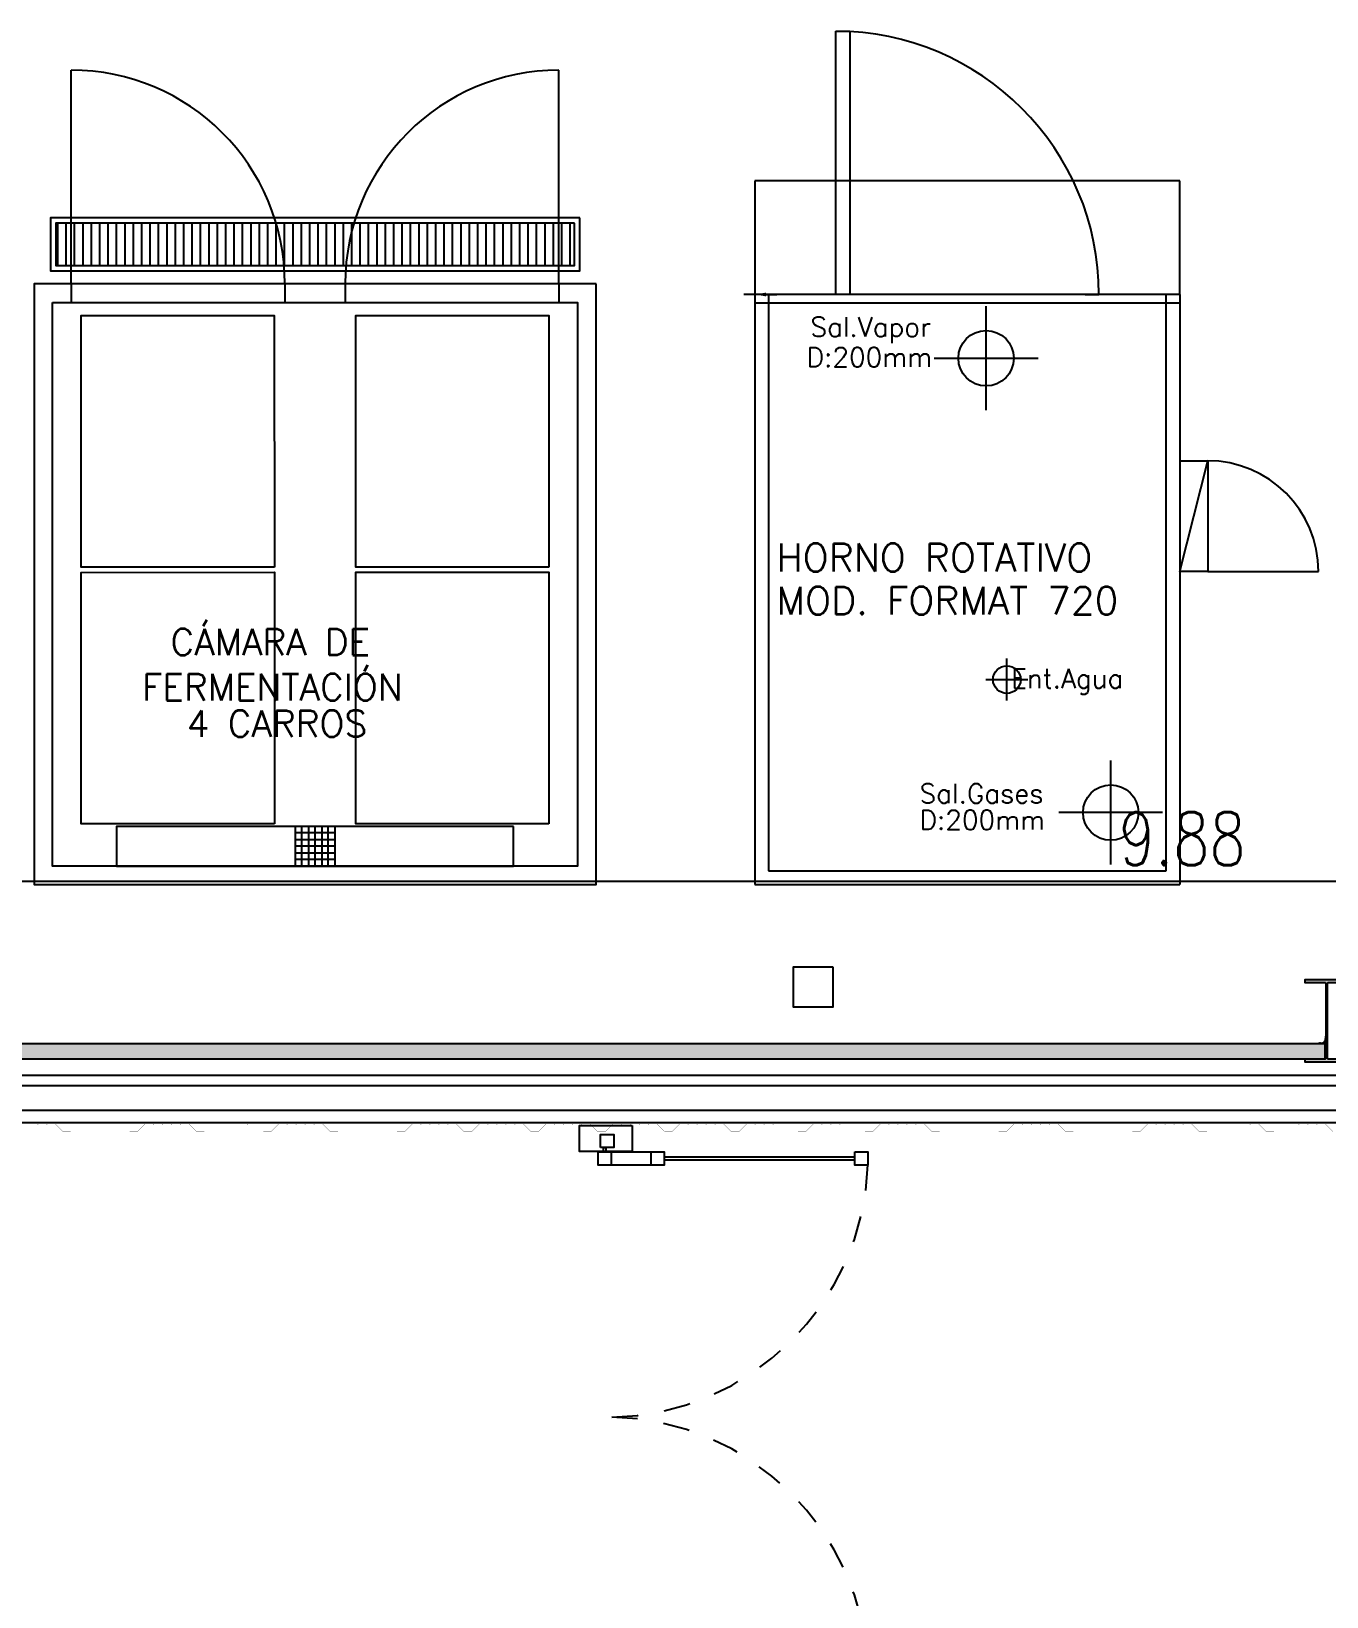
# Model space of a CAD drawing. Header units: millimetres. Extents: x -129 to 3172, y -143 to 919.
# Drawn here: x -42.03 to -37.13, y -2.18 to 3.74 of the extents above; entities that cross this region are included whole.
import ezdxf

# ---------------------------------------------------------------- set-up
doc = ezdxf.new("R2010")
doc.units = ezdxf.units.MM
doc.header["$LTSCALE"] = 0.1
doc.linetypes.add('DASHED2', pattern=[0.375, 0.25, -0.125])
for name, color, linetype in [('A-CAMARA', 160, 'Continuous'), ('A-CHAPA TRAPEZOIDAL', 3, 'Continuous'), ('A-VISTAS', 251, 'Continuous'), ('C-METALICA', 8, 'Continuous'), ('E-GENERAL', 8, 'Continuous'), ('E-REJILLAS', 8, 'Continuous'), ('E-TXT', 7, 'Continuous'), ('H-HATCH PANEL  6', 150, 'Continuous'), ('MET-COLUMNA METALICA', 3, 'Continuous'), ('MET-CORREAS DE CV', 1, 'Continuous'), ('MET-LANA VIDRIO', 8, 'Continuous'), ('zA-COTAS', 1, 'Continuous')]:
    doc.layers.add(name, color=color, linetype=linetype)
doc.styles.add('ROMANS', font='ROMANS.SHX', dxfattribs={"width": 0.8, "height": 0.2})
doc.linetypes.add('REFERENCIAL CORTE TRANSVERSAL WM$0$BATTING', pattern='A,0.00254,-2.54,[134,ltypeshp.shx,S=2.54,R=0,X=-2.54,Y=0],-5.08,[134,ltypeshp.shx,S=2.54,R=180,X=2.54,Y=0],-2.54', length=10.16254)
doc.dimstyles.new('COTA 1-125', dxfattribs={"dimtxt": 0.2, "dimasz": 0.15, "dimexe": 0.08, "dimexo": 0.08, "dimgap": 0.06, "dimtad": 1, "dimzin": 0, "dimdsep": 46, "dimtxsty": 'ROMANS', "dimblk": 'ARCHTICK', "dimcen": 0, "dimclrd": 256, "dimclre": 8, "dimclrt": 3, "dimadec": 0, "dimazin": 0, "dimtfac": 1, "dimtofl": 0, "dimtmove": 0, "dimatfit": 3, "dimldrblk": 'ARCHTICK', "dimfxl": 1, "dimtolj": 1, "dimtzin": 0, "dimlwd": -1, "dimlwe": -1, "dimarcsym": 0})

# ---------------------------------------------------------------- blocks, each defined once
blk = doc.blocks.new('CMETP')
at = {"layer": 'MET-COLUMNA METALICA'}
blk.add_hatch(color=256, dxfattribs=at).paths.add_polyline_path([(-0.0825, 0), (-0.0825, 0.0097), (-0.0073, 0.0097, 0.414214), (-0.0029, 0.0141), (-0.0029, 0.2958, 0.414214), (-0.0073, 0.3002), (-0.0825, 0.3002), (-0.0825, 0.31), (0.0825, 0.31), (0.0825, 0.3002), (0.0073, 0.3002, 0.414214), (0.0029, 0.2958), (0.0029, 0.0141, 0.414214), (0.0073, 0.0097), (0.0825, 0.0097), (0.0825, 0)])
blk.add_lwpolyline([(0.0825, 0.3002), (0.0825, 0.31), (-0.0825, 0.31), (-0.0825, 0.3002), (-0.0073, 0.3002, -0.414214), (-0.0029, 0.2958), (-0.0029, 0.0141, -0.414214), (-0.0073, 0.0097), (-0.0825, 0.0097), (-0.0825, 0), (0.0825, 0), (0.0825, 0.0097), (0.0073, 0.0097, -0.414214), (0.0029, 0.0141), (0.0029, 0.2958, -0.414214), (0.0073, 0.3002)], format="xyb", close=True, dxfattribs=at)
blk = doc.blocks.new('Horno rotativo f720')
at = {"layer": 'E-GENERAL'}
for p, q in [((-2000.4, 1658.8, -5.4), (-2000.4, 2653.3, -5.4)), ((-2000.4, 2653.3, -5.4), (-1948.1, 2653.3, -5.4)), ((-1948.1, 2653.3, -5.4), (-1948.1, 1658.8, -5.4)), ((-699.6, 2088, -5.4), (-2306.6, 2088, -5.4)), ((-2306.6, 2088, -5.4), (-2306.6, 1658.8, -5.4)), ((-699.6, 1658.8, -5.4), (-699.6, 2088, -5.4)), ((-2306.6, 1658.8, -5.4), (-2348.5, 1658.8, -5.4)), ((-699.6, 1658.8, -5.4), (-2306.6, 1658.8, -5.4)), ((-2306.6, 1658.8, -5.4), (-2306.6, -571.1, -5.4)), ((-2264.8, 1658.8, -5.4), (-2222.9, 1658.8, -5.4)), ((-2254.3, 1658.8, -5.4), (-2254.3, -518.8, -5.4)), ((-1058.2, 1658.8, -5.4), (-1005.9, 1658.8, -5.4)), ((-752, -518.8, -5.4), (-752, 1658.8, -5.4)), ((-699.6, 1658.8, -5.4), (-699.6, -571.1, -5.4)), ((-2306.6, 1637.8, -5.4), (-2306.6, 1606.4, -5.4)), ((-2306.6, 1627.4, -5.4), (-699.6, 1627.4, -5.4)), ((-1432.5, 1221.8, -5.4), (-1432.5, 1614.2, -5.4)), ((-1628.7, 1418, -5.4), (-1236.2, 1418, -5.4)), ((-699.6, 1030.6, -5.4), (-595, 1030.6, -5.4)), ((-699.6, 611.9, -5.4), (-595, 1030.6, -5.4)), ((-595, 1030.6, -5.4), (-595, 1030.6, -5.4)), ((-595, 1030.6, -5.4), (-595, 611.9, -5.4)), ((-595, 611.9, -5.4), (-699.6, 611.9, -5.4)), ((-595, 611.9, -5.4), (-176.2, 611.9, -5.4)), ((-1354, 124.5, -5.4), (-1354, 282.7, -5.4)), ((-1433.1, 203.6, -5.4), (-1274.8, 203.6, -5.4)), ((-961.4, -495.2, -5.4), (-961.4, -102.7, -5.4)), ((-765.1, -298.9, -5.4), (-1157.6, -298.9, -5.4)), ((-2254.3, -518.8, -5.4), (-752, -518.8, -5.4)), ((-2306.6, -571.1, -5.4), (-699.6, -571.1, -5.4))]:
    blk.add_line(p, q, dxfattribs=at)
for centre, radius in [((-1432.5, 1418, -5.4), 104.7), ((-1354, 203.6, -5.4), 52.3), ((-961.4, -298.9, -5.4), 104.7)]:
    blk.add_circle(centre, radius, dxfattribs=at)
for centre, radius in [((-2000.4, 1658.8, -5.4), 994.6), ((-595, 611.9, -5.4), 418.8)]:
    blk.add_arc(centre, radius, 0, 90, dxfattribs=at)
blk.add_solid([(-2264.8, 1651.8, -5.4), (-2264.8, 1665.8, -5.4), (-2306.6, 1658.8, -5.4)], dxfattribs=at)
at = {"layer": 'E-TXT', "style": 'ROMANS', "text_generation_flag": 6}
for s, height, p in [('Sal.Vapor', 73.28, (-2096.5, 1499.5, -5.4)), ('D:200mm', 73.28, (-2110.7, 1385.3, -5.4)), ('HORNO ROTATIVO', 104.691, (-2224.7, 612.6, -5.4)), ('MOD. FORMAT 720', 104.691, (-2224.7, 449.8, -5.4)), ('Ent.Agua', 73.28, (-1338.2, 171.5, -5.4)), ('Sal.Gases', 73.28, (-1684.1, -263.6, -5.4)), ('D:200mm', 73.28, (-1684.1, -363.5, -5.4))]:
    blk.add_text(s, height=height, rotation=180, dxfattribs=at).set_placement(p)
blk = doc.blocks.new('A$C5E17635F')
at = {"layer": 'E-GENERAL'}
for p, q in [((0.987, -0.22), (0.987, -0.07)), ((0.987, -0.22), (0.987, -0.07)), ((0.987, -0.095), (1.137, -0.095)), ((0.987, -0.095), (1.137, -0.095)), ((1.012, -0.07), (1.012, -0.22)), ((1.012, -0.07), (1.012, -0.22)), ((1.037, -0.22), (1.037, -0.07)), ((1.037, -0.22), (1.037, -0.07)), ((1.062, -0.07), (1.062, -0.22)), ((1.062, -0.07), (1.062, -0.22)), ((1.087, -0.22), (1.087, -0.07)), ((1.087, -0.22), (1.087, -0.07)), ((1.112, -0.07), (1.112, -0.22)), ((1.112, -0.07), (1.112, -0.22)), ((1.137, -0.22), (1.137, -0.07)), ((1.137, -0.22), (1.137, -0.07)), ((1.137, -0.12), (0.987, -0.12)), ((1.137, -0.12), (0.987, -0.12)), ((0.987, -0.145), (1.137, -0.145)), ((0.987, -0.145), (1.137, -0.145)), ((1.137, -0.17), (0.987, -0.17)), ((1.137, -0.17), (0.987, -0.17)), ((0.987, -0.195), (1.137, -0.195)), ((0.987, -0.195), (1.137, -0.195)), ((0.1401, -2.27), (0.1401, -2.2)), ((0.9481, -2.27), (0.9481, -2.2)), ((1.1761, -2.27), (1.1761, -2.2)), ((1.9841, -2.2699), (1.9841, -2.1999)), ((0.1401, -2.27), (0.1401, -3.078)), ((1.9841, -2.2699), (1.9841, -3.0779))]:
    blk.add_line(p, q, dxfattribs=at)
for points in [[(0.0001, -2.27), (2.1241, -2.2699), (2.124, 0.0001), (0, 0)], [(2.0541, -2.1999), (0.0701, -2.2), (0.07, -0.07), (2.054, -0.0699)], [(0.312, -0.22), (1.812, -0.2199), (1.812, -0.0699), (0.312, -0.07)], [(0.312, -0.22), (1.812, -0.2199), (1.812, -0.0699), (0.312, -0.07)], [(0.178, -0.23), (0.908, -0.23), (0.908, -1.18), (0.178, -1.18)], [(1.216, -0.23), (1.946, -0.2299), (1.946, -1.1799), (1.216, -1.18)], [(0.178, -1.2), (0.908, -1.2), (0.9081, -2.15), (0.1781, -2.15)], [(1.216, -1.2), (1.946, -1.1999), (1.9461, -2.1499), (1.2161, -2.15)]]:
    blk.add_lwpolyline(points, close=True, dxfattribs=at)
for centre, start, end in [((0.1401, -2.27), 270.00162, 0.00162), ((1.9841, -2.2699), 180.00162, 270.00162)]:
    blk.add_arc(centre, 0.808, start, end, dxfattribs=at)
at = {"layer": 'E-TXT', "style": 'ROMANS'}
for s, p in [('4 CARROS', (1.5469, -0.5583)), ('FERMENTACIÓN', (1.7165, -0.6961)), ('CÁMARA DE', (1.6087, -0.8668))]:
    blk.add_text(s, height=0.1, rotation=180, dxfattribs=at).set_placement(p)
blk = doc.blocks.new('15X15')
at = {"layer": 'E-REJILLAS', "elevation": -0.0017}
blk.add_lwpolyline([(1961.4181, 1185.014), (1961.5681, 1185.014), (1961.5681, 1184.864), (1961.4181, 1184.864)], close=True, dxfattribs=at)
blk = doc.blocks.new('200x20')
at = {"layer": 'E-REJILLAS'}
h = blk.add_hatch(dxfattribs=at)
h.set_pattern_fill('LINE', color=256, scale=0.01, angle=270.00438, style=0)
h.set_pattern_definition([(270.0044, (2014.973435, 1159.476908), (0.03175, 2.4e-06), [])])
h.paths.add_polyline_path([(2016.4334, 1159.4769), (2016.4334, 1159.6369), (2014.4734, 1159.6369), (2014.4734, 1159.4769)])
for points in [[(2014.4534, 1159.6569), (2016.4534, 1159.6569), (2016.4534, 1159.4569), (2014.4534, 1159.4569)], [(2014.4734, 1159.6369), (2016.4334, 1159.6369), (2016.4334, 1159.4769), (2014.4734, 1159.4769)]]:
    blk.add_lwpolyline(points, close=True, dxfattribs=at)
blk = doc.blocks.new('_ARCHTICK')
at = {"color": 0, "linetype": 'ByBlock', "const_width": 0.15}
blk.add_lwpolyline([(-0.5, -0.5), (0.5, 0.5)], dxfattribs=at)
blk = doc.blocks.new('*D439')
at = {"layer": 'Defpoints', "color": 0, "transparency": 16777216}
for p in [(-42.6164, 0.528, -0.0011), (-32.7369, 0.528, -0.023), (-32.7369, 0.528)]:
    blk.add_point(p, dxfattribs=at)
at = {"layer": 'zA-COTAS', "transparency": 16777216}
blk.add_line((-42.6164, 0.528), (-32.7369, 0.528), dxfattribs=at)
at = {"layer": 'zA-COTAS', "transparency": 16777216, "xscale": 0.15, "yscale": 0.15, "zscale": 0.15, "rotation": 180}
blk.add_blockref('_ARCHTICK', (-42.6164, 0.528), dxfattribs=at)
at = {"layer": 'zA-COTAS', "transparency": 16777216, "xscale": 0.15, "yscale": 0.15, "zscale": 0.15}
blk.add_blockref('_ARCHTICK', (-32.7369, 0.528), dxfattribs=at)
at = {"layer": 'zA-COTAS', "color": 3, "transparency": 16777216, "insert": (-37.6767, 0.688), "char_height": 0.2, "attachment_point": 5, "style": 'ROMANS'}
blk.add_mtext('\\A1;9.88', dxfattribs=at)

msp = doc.modelspace()

# ---------------------------------------------------------------- hatches: boundary and pattern name
at = {"layer": 'H-HATCH PANEL  6'}
msp.add_hatch(color=256, dxfattribs=at).paths.add_polyline_path([(-37.1381, -0.0853), (-37.1381, -0.1453), (-42.4279, -0.1453), (-42.4279, -0.0853)])

# ---------------------------------------------------------------- linework, layer by layer
at = {"layer": 'A-CAMARA'}
msp.add_lwpolyline([(-37.1539, -0.0846), (-37.1539, -0.085), (-37.1575, -0.085), (-37.1575, -0.0853), (-37.1609, -0.0853), (-37.1609, -0.0851, -0.414214), (-37.1604, -0.0846), (-37.1531, -0.0846, 0.414214), (-37.1344, -0.0659), (-37.1344, -0.0587, -0.414214), (-37.1339, -0.0582), (-37.1337, -0.0582), (-37.1337, -0.0616), (-37.1341, -0.0616), (-37.1341, -0.0652), (-37.1344, -0.0652)], format="xyb", dxfattribs=at)
msp.add_lwpolyline([(-37.1539, -0.0846), (-37.1539, -0.085), (-37.1575, -0.085), (-37.1575, -0.0853), (-37.1609, -0.0853), (-37.1609, -0.0851, -0.414214), (-37.1604, -0.0846), (-37.1531, -0.0846, 0.414214), (-37.1344, -0.0659), (-37.1344, -0.0587, -0.414214), (-37.1339, -0.0582), (-37.1337, -0.0582), (-37.1337, -0.0616), (-37.1341, -0.0616), (-37.1341, -0.0652), (-37.1344, -0.0652)], format="xyb", dxfattribs=at)
for points in [[(-37.1381, -0.0853), (-37.1381, -0.0853), (-37.1381, -0.0853), (-37.1381, -0.1453), (-37.1381, -0.1453), (-37.1381, -0.1453), (-42.4279, -0.1453), (-42.4279, -0.1453), (-42.4279, -0.0853), (-42.4279, -0.0853), (-37.1381, -0.0853)], [(-37.1337, -0.0719), (-37.1337, -0.0853), (-37.1472, -0.0853)], [(-37.1337, -0.0719), (-37.1337, -0.0853), (-37.1472, -0.0853)]]:
    msp.add_lwpolyline(points, dxfattribs=at)
at = {"layer": 'A-CHAPA TRAPEZOIDAL'}
for points in [[(-41.178, -0.3899, 0.0006, 0.0006, 0), (-41.208, -0.3899, 0.0006, 0.0006, 0), (-41.212, -0.3939, 0.0006, 0.0006, 0), (-41.2425, -0.3939, 0.0006, 0.0006, 0), (-41.2465, -0.3899, 0.0006, 0.0006, 0), (-41.2765, -0.3899, 0.0006, 0.0006, 0), (-41.2805, -0.3939, 0.0006, 0.0006, 0), (-41.3105, -0.3939, 0.0006, 0.0006, 0), (-41.3145, -0.3899, 0.0006, 0.0006, 0), (-41.3445, -0.3899, 0.0006, 0.0006, 0), (-41.3728, -0.4182, 0.0006, 0.0006, 0), (-41.4028, -0.4182, 0.0006, 0.0006, 0), (-41.4311, -0.3899, 0.0006, 0.0006, 0), (-41.4611, -0.3899, 0.0006, 0.0006, 0), (-41.4651, -0.3939, 0.0006, 0.0006, 0), (-41.4951, -0.3939, 0.0006, 0.0006, 0), (-41.4991, -0.3899, 0.0006, 0.0006, 0), (-41.5291, -0.3899, 0.0006, 0.0006, 0), (-41.5331, -0.3939, 0.0006, 0.0006, 0), (-41.5631, -0.3939, 0.0006, 0.0006, 0), (-41.5671, -0.3899, 0.0006, 0.0006, 0), (-41.5971, -0.3899, 0.0006, 0.0006, 0), (-41.6254, -0.4182, 0.0006, 0.0006, 0), (-41.6554, -0.4182, 0.0006, 0.0006, 0), (-41.6837, -0.3899, 0.0006, 0.0006, 0), (-41.7137, -0.3899, 0.0006, 0.0006, 0), (-41.7177, -0.3939, 0.0006, 0.0006, 0), (-41.7477, -0.3939, 0.0006, 0.0006, 0), (-41.7517, -0.3899, 0.0006, 0.0006, 0), (-41.7817, -0.3899, 0.0006, 0.0006, 0), (-41.7857, -0.3939, 0.0006, 0.0006, 0), (-41.8157, -0.3939, 0.0006, 0.0006, 0), (-41.8197, -0.3899, 0.0006, 0.0006, 0), (-41.8497, -0.3899, 0.0006, 0.0006, 0), (-41.8779, -0.4182, 0.0006, 0.0006, 0), (-41.9079, -0.4182, 0.0006, 0.0006, 0), (-41.9362, -0.3899, 0.0006, 0.0006, 0), (-41.9662, -0.3899, 0.0006, 0.0006, 0), (-41.9702, -0.3939, 0.0006, 0.0006, 0), (-42.0002, -0.3939, 0.0006, 0.0006, 0), (-42.0042, -0.3899, 0.0006, 0.0006, 0), (-42.0342, -0.3899, 0.0006, 0.0006, 0)], [(-40.4203, -0.3899, 0.0006, 0.0006, 0), (-40.4503, -0.3899, 0.0006, 0.0006, 0), (-40.4543, -0.3939, 0.0006, 0.0006, 0), (-40.4848, -0.3939, 0.0006, 0.0006, 0), (-40.4888, -0.3899, 0.0006, 0.0006, 0), (-40.5188, -0.3899, 0.0006, 0.0006, 0), (-40.5228, -0.3939, 0.0006, 0.0006, 0), (-40.5528, -0.3939, 0.0006, 0.0006, 0), (-40.5568, -0.3899, 0.0006, 0.0006, 0), (-40.5868, -0.3899, 0.0006, 0.0006, 0), (-40.6151, -0.4182, 0.0006, 0.0006, 0), (-40.6451, -0.4182, 0.0006, 0.0006, 0), (-40.6734, -0.3899, 0.0006, 0.0006, 0), (-40.7034, -0.3899, 0.0006, 0.0006, 0), (-40.7074, -0.3939, 0.0006, 0.0006, 0), (-40.7374, -0.3939, 0.0006, 0.0006, 0), (-40.7414, -0.3899, 0.0006, 0.0006, 0), (-40.7714, -0.3899, 0.0006, 0.0006, 0), (-40.7754, -0.3939, 0.0006, 0.0006, 0), (-40.8054, -0.3939, 0.0006, 0.0006, 0), (-40.8094, -0.3899, 0.0006, 0.0006, 0), (-40.8394, -0.3899, 0.0006, 0.0006, 0), (-40.8677, -0.4182, 0.0006, 0.0006, 0), (-40.8977, -0.4182, 0.0006, 0.0006, 0), (-40.926, -0.3899, 0.0006, 0.0006, 0), (-40.956, -0.3899, 0.0006, 0.0006, 0), (-40.96, -0.3939, 0.0006, 0.0006, 0), (-40.99, -0.3939, 0.0006, 0.0006, 0), (-40.994, -0.3899, 0.0006, 0.0006, 0), (-41.024, -0.3899, 0.0006, 0.0006, 0), (-41.028, -0.3939, 0.0006, 0.0006, 0), (-41.058, -0.3939, 0.0006, 0.0006, 0), (-41.062, -0.3899, 0.0006, 0.0006, 0), (-41.092, -0.3899, 0.0006, 0.0006, 0), (-41.1202, -0.4182, 0.0006, 0.0006, 0), (-41.1502, -0.4182, 0.0006, 0.0006, 0), (-41.1785, -0.3899, 0.0006, 0.0006, 0), (-41.2085, -0.3899, 0.0006, 0.0006, 0), (-41.2125, -0.3939, 0.0006, 0.0006, 0), (-41.2425, -0.3939, 0.0006, 0.0006, 0), (-41.2465, -0.3899, 0.0006, 0.0006, 0), (-41.2765, -0.3899, 0.0006, 0.0006, 0), (-41.2805, -0.3939, 0.0006, 0.0006, 0), (-41.3105, -0.3939, 0.0006, 0.0006, 0), (-41.3145, -0.3899, 0.0006, 0.0006, 0), (-41.3445, -0.3899, 0.0006, 0.0006, 0), (-41.3728, -0.4182, 0.0006, 0.0006, 0), (-41.4028, -0.4182, 0.0006, 0.0006, 0), (-41.4311, -0.3899, 0.0006, 0.0006, 0), (-41.4611, -0.3899, 0.0006, 0.0006, 0), (-41.4651, -0.3939, 0.0006, 0.0006, 0), (-41.4951, -0.3939, 0.0006, 0.0006, 0), (-41.4991, -0.3899, 0.0006, 0.0006, 0), (-41.5291, -0.3899, 0.0006, 0.0006, 0), (-41.5331, -0.3939, 0.0006, 0.0006, 0), (-41.5631, -0.3939, 0.0006, 0.0006, 0), (-41.5671, -0.3899, 0.0006, 0.0006, 0), (-41.5971, -0.3899, 0.0006, 0.0006, 0), (-41.6254, -0.4182, 0.0006, 0.0006, 0), (-41.6554, -0.4182, 0.0006, 0.0006, 0), (-41.6837, -0.3899, 0.0006, 0.0006, 0), (-41.7137, -0.3899, 0.0006, 0.0006, 0), (-41.7177, -0.3939, 0.0006, 0.0006, 0), (-41.7477, -0.3939, 0.0006, 0.0006, 0), (-41.7517, -0.3899, 0.0006, 0.0006, 0), (-41.7817, -0.3899, 0.0006, 0.0006, 0), (-41.7857, -0.3939, 0.0006, 0.0006, 0), (-41.8157, -0.3939, 0.0006, 0.0006, 0), (-41.8197, -0.3899, 0.0006, 0.0006, 0), (-41.8497, -0.3899, 0.0006, 0.0006, 0), (-41.8779, -0.4182, 0.0006, 0.0006, 0), (-41.9079, -0.4182, 0.0006, 0.0006, 0), (-41.9362, -0.3899, 0, 0, 0)], [(-38.9043, -0.3899, 0.0006, 0.0006, 0), (-38.9343, -0.3899, 0.0006, 0.0006, 0), (-38.9383, -0.3939, 0.0006, 0.0006, 0), (-38.9688, -0.3939, 0.0006, 0.0006, 0), (-38.9728, -0.3899, 0.0006, 0.0006, 0), (-39.0028, -0.3899, 0.0006, 0.0006, 0), (-39.0068, -0.3939, 0.0006, 0.0006, 0), (-39.0368, -0.3939, 0.0006, 0.0006, 0), (-39.0408, -0.3899, 0.0006, 0.0006, 0), (-39.0708, -0.3899, 0.0006, 0.0006, 0), (-39.0991, -0.4182, 0.0006, 0.0006, 0), (-39.1291, -0.4182, 0.0006, 0.0006, 0), (-39.1574, -0.3899, 0.0006, 0.0006, 0), (-39.1874, -0.3899, 0.0006, 0.0006, 0), (-39.1914, -0.3939, 0.0006, 0.0006, 0), (-39.2214, -0.3939, 0.0006, 0.0006, 0), (-39.2254, -0.3899, 0.0006, 0.0006, 0), (-39.2554, -0.3899, 0.0006, 0.0006, 0), (-39.2594, -0.3939, 0.0006, 0.0006, 0), (-39.2894, -0.3939, 0.0006, 0.0006, 0), (-39.2934, -0.3899, 0.0006, 0.0006, 0), (-39.3234, -0.3899, 0.0006, 0.0006, 0), (-39.3517, -0.4182, 0.0006, 0.0006, 0), (-39.3817, -0.4182, 0.0006, 0.0006, 0), (-39.41, -0.3899, 0.0006, 0.0006, 0), (-39.44, -0.3899, 0.0006, 0.0006, 0), (-39.444, -0.3939, 0.0006, 0.0006, 0), (-39.474, -0.3939, 0.0006, 0.0006, 0), (-39.478, -0.3899, 0.0006, 0.0006, 0), (-39.508, -0.3899, 0.0006, 0.0006, 0), (-39.512, -0.3939, 0.0006, 0.0006, 0), (-39.542, -0.3939, 0.0006, 0.0006, 0), (-39.546, -0.3899, 0.0006, 0.0006, 0), (-39.576, -0.3899, 0.0006, 0.0006, 0), (-39.6043, -0.4182, 0.0006, 0.0006, 0), (-39.6343, -0.4182, 0.0006, 0.0006, 0), (-39.6625, -0.3899, 0.0006, 0.0006, 0), (-39.6925, -0.3899, 0.0006, 0.0006, 0), (-39.6965, -0.3939, 0.0006, 0.0006, 0), (-39.7265, -0.3939, 0.0006, 0.0006, 0), (-39.7305, -0.3899, 0.0006, 0.0006, 0), (-39.7605, -0.3899, 0.0006, 0.0006, 0), (-39.7645, -0.3939, 0.0006, 0.0006, 0), (-39.7945, -0.3939, 0.0006, 0.0006, 0), (-39.7985, -0.3899, 0.0006, 0.0006, 0), (-39.8285, -0.3899, 0.0006, 0.0006, 0), (-39.8568, -0.4182, 0.0006, 0.0006, 0), (-39.8868, -0.4182, 0.0006, 0.0006, 0), (-39.9151, -0.3899, 0.0006, 0.0006, 0), (-39.9451, -0.3899, 0.0006, 0.0006, 0), (-39.9491, -0.3939, 0.0006, 0.0006, 0), (-39.9791, -0.3939, 0.0006, 0.0006, 0), (-39.9831, -0.3899, 0.0006, 0.0006, 0), (-40.0131, -0.3899, 0.0006, 0.0006, 0), (-40.0171, -0.3939, 0.0006, 0.0006, 0), (-40.0471, -0.3939, 0.0006, 0.0006, 0), (-40.0511, -0.3899, 0.0006, 0.0006, 0), (-40.0811, -0.3899, 0.0006, 0.0006, 0), (-40.1094, -0.4182, 0.0006, 0.0006, 0), (-40.1394, -0.4182, 0.0006, 0.0006, 0), (-40.1677, -0.3899, 0.0006, 0.0006, 0), (-40.1977, -0.3899, 0.0006, 0.0006, 0), (-40.2017, -0.3939, 0.0006, 0.0006, 0), (-40.2317, -0.3939, 0.0006, 0.0006, 0), (-40.2357, -0.3899, 0.0006, 0.0006, 0), (-40.2657, -0.3899, 0.0006, 0.0006, 0), (-40.2697, -0.3939, 0.0006, 0.0006, 0), (-40.2997, -0.3939, 0.0006, 0.0006, 0), (-40.3037, -0.3899, 0.0006, 0.0006, 0), (-40.3337, -0.3899, 0.0006, 0.0006, 0), (-40.362, -0.4182, 0.0006, 0.0006, 0), (-40.392, -0.4182, 0.0006, 0.0006, 0), (-40.4203, -0.3899, 0, 0, 0)], [(-37.3883, -0.3899, 0.0006, 0.0006, 0), (-37.4183, -0.3899, 0.0006, 0.0006, 0), (-37.4223, -0.3939, 0.0006, 0.0006, 0), (-37.4529, -0.3939, 0.0006, 0.0006, 0), (-37.4569, -0.3899, 0.0006, 0.0006, 0), (-37.4869, -0.3899, 0.0006, 0.0006, 0), (-37.4909, -0.3939, 0.0006, 0.0006, 0), (-37.5209, -0.3939, 0.0006, 0.0006, 0), (-37.5249, -0.3899, 0.0006, 0.0006, 0), (-37.5549, -0.3899, 0.0006, 0.0006, 0), (-37.5831, -0.4182, 0.0006, 0.0006, 0), (-37.6131, -0.4182, 0.0006, 0.0006, 0), (-37.6414, -0.3899, 0.0006, 0.0006, 0), (-37.6714, -0.3899, 0.0006, 0.0006, 0), (-37.6754, -0.3939, 0.0006, 0.0006, 0), (-37.7054, -0.3939, 0.0006, 0.0006, 0), (-37.7094, -0.3899, 0.0006, 0.0006, 0), (-37.7394, -0.3899, 0.0006, 0.0006, 0), (-37.7434, -0.3939, 0.0006, 0.0006, 0), (-37.7734, -0.3939, 0.0006, 0.0006, 0), (-37.7774, -0.3899, 0.0006, 0.0006, 0), (-37.8074, -0.3899, 0.0006, 0.0006, 0), (-37.8357, -0.4182, 0.0006, 0.0006, 0), (-37.8657, -0.4182, 0.0006, 0.0006, 0), (-37.894, -0.3899, 0.0006, 0.0006, 0), (-37.924, -0.3899, 0.0006, 0.0006, 0), (-37.928, -0.3939, 0.0006, 0.0006, 0), (-37.958, -0.3939, 0.0006, 0.0006, 0), (-37.962, -0.3899, 0.0006, 0.0006, 0), (-37.992, -0.3899, 0.0006, 0.0006, 0), (-37.996, -0.3939, 0.0006, 0.0006, 0), (-38.026, -0.3939, 0.0006, 0.0006, 0), (-38.03, -0.3899, 0.0006, 0.0006, 0), (-38.06, -0.3899, 0.0006, 0.0006, 0), (-38.0883, -0.4182, 0.0006, 0.0006, 0), (-38.1183, -0.4182, 0.0006, 0.0006, 0), (-38.1466, -0.3899, 0.0006, 0.0006, 0), (-38.1766, -0.3899, 0.0006, 0.0006, 0), (-38.1806, -0.3939, 0.0006, 0.0006, 0), (-38.2106, -0.3939, 0.0006, 0.0006, 0), (-38.2146, -0.3899, 0.0006, 0.0006, 0), (-38.2446, -0.3899, 0.0006, 0.0006, 0), (-38.2486, -0.3939, 0.0006, 0.0006, 0), (-38.2786, -0.3939, 0.0006, 0.0006, 0), (-38.2826, -0.3899, 0.0006, 0.0006, 0), (-38.3126, -0.3899, 0.0006, 0.0006, 0), (-38.3408, -0.4182, 0.0006, 0.0006, 0), (-38.3708, -0.4182, 0.0006, 0.0006, 0), (-38.3991, -0.3899, 0.0006, 0.0006, 0), (-38.4291, -0.3899, 0.0006, 0.0006, 0), (-38.4331, -0.3939, 0.0006, 0.0006, 0), (-38.4631, -0.3939, 0.0006, 0.0006, 0), (-38.4671, -0.3899, 0.0006, 0.0006, 0), (-38.4971, -0.3899, 0.0006, 0.0006, 0), (-38.5011, -0.3939, 0.0006, 0.0006, 0), (-38.5311, -0.3939, 0.0006, 0.0006, 0), (-38.5351, -0.3899, 0.0006, 0.0006, 0), (-38.5651, -0.3899, 0.0006, 0.0006, 0), (-38.5934, -0.4182, 0.0006, 0.0006, 0), (-38.6234, -0.4182, 0.0006, 0.0006, 0), (-38.6517, -0.3899, 0.0006, 0.0006, 0), (-38.6817, -0.3899, 0.0006, 0.0006, 0), (-38.6857, -0.3939, 0.0006, 0.0006, 0), (-38.7157, -0.3939, 0.0006, 0.0006, 0), (-38.7197, -0.3899, 0.0006, 0.0006, 0), (-38.7497, -0.3899, 0.0006, 0.0006, 0), (-38.7537, -0.3939, 0.0006, 0.0006, 0), (-38.7837, -0.3939, 0.0006, 0.0006, 0), (-38.7877, -0.3899, 0.0006, 0.0006, 0), (-38.8177, -0.3899, 0.0006, 0.0006, 0), (-38.846, -0.4182, 0.0006, 0.0006, 0), (-38.876, -0.4182, 0.0006, 0.0006, 0), (-38.9043, -0.3899, 0, 0, 0)], [(-37.1074, -0.4182, 0.0006, 0.0006, 0), (-37.1357, -0.3899, 0.0006, 0.0006, 0), (-37.1657, -0.3899, 0.0006, 0.0006, 0), (-37.1697, -0.3939, 0.0006, 0.0006, 0), (-37.1997, -0.3939, 0.0006, 0.0006, 0), (-37.2037, -0.3899, 0.0006, 0.0006, 0), (-37.2337, -0.3899, 0.0006, 0.0006, 0), (-37.2377, -0.3939, 0.0006, 0.0006, 0), (-37.2677, -0.3939, 0.0006, 0.0006, 0), (-37.2717, -0.3899, 0.0006, 0.0006, 0), (-37.3017, -0.3899, 0.0006, 0.0006, 0), (-37.33, -0.4182, 0.0006, 0.0006, 0), (-37.36, -0.4182, 0.0006, 0.0006, 0), (-37.3883, -0.3899, 0, 0, 0)]]:
    msp.add_lwpolyline(points, format="xyseb", dxfattribs=at)
at = {"layer": 'A-VISTAS'}
msp.add_line((-47.8605, -0.2051), (-31.6195, -0.2051), dxfattribs=at)
at = {"layer": 'A-VISTAS', "elevation": 0.0004}
msp.add_lwpolyline([(-39.7556, -0.3956), (-39.7556, -0.4945), (-39.9556, -0.4945), (-39.9556, -0.3956)], close=True, dxfattribs=at)
at = {"layer": 'C-METALICA'}
for p, q in [((-39.8347, -0.495, -0.0091), (-39.6847, -0.495, -0.0091)), ((-39.6847, -0.545, -0.0091), (-39.8347, -0.545, -0.0091))]:
    msp.add_line(p, q, dxfattribs=at)
for points, elevation in [([(-39.8753, -0.4794), (-39.8753, -0.4294), (-39.8253, -0.4294), (-39.8253, -0.4794)], -0.0016), ([(-39.8347, -0.545), (-39.8847, -0.545), (-39.8847, -0.495), (-39.8347, -0.495)], -0.0091), ([(-39.8539, -0.495), (-39.8539, -0.4796), (-39.8655, -0.4796), (-39.8655, -0.495)], -0.0091), ([(-39.6847, -0.495), (-39.6347, -0.495), (-39.6347, -0.545), (-39.6847, -0.545)], -0.0091), ([(-38.9147, -0.515), (-39.6347, -0.515), (-39.6347, -0.525), (-38.9147, -0.525)], -0.0091), ([(-38.9147, -0.495), (-38.8647, -0.495), (-38.8647, -0.545), (-38.9147, -0.545)], -0.0091)]:
    msp.add_lwpolyline(points, close=True, dxfattribs=dict(at, elevation=elevation))
at = {"layer": 'C-METALICA', "color": 8, "linetype": 'DASHED2'}
for centre, radius, start, end in [((-39.8531, -0.509, -0.0012), 0.9891, 271.17463, 357.91835), ((-39.853, -2.4867, -0.0012), 0.989, 2.07366, 88.83336)]:
    msp.add_arc(centre, radius, start, end, dxfattribs=at)
at = {"layer": 'MET-CORREAS DE CV'}
for p, q in [((-47.8605, -0.2451), (-31.6865, -0.2451)), ((-31.6225, -0.3851), (-53.3884, -0.3851))]:
    msp.add_line(p, q, dxfattribs=at)
at = {"layer": 'MET-LANA VIDRIO', "linetype": 'REFERENCIAL CORTE TRANSVERSAL WM$0$BATTING', "ltscale": 0.025}
msp.add_lwpolyline([(-47.8605, -0.3377), (-31.6514, -0.3377)], dxfattribs=at)

# ---------------------------------------------------------------- block references
at = {"xscale": -1}
msp.add_blockref('15X15', (1922.4213, -1184.8112), dxfattribs=at)
at = {"layer": 'E-GENERAL', "xscale": 0.0009999999999998899, "yscale": 0.0009999999999998899, "zscale": 0.0009999999999998899}
msp.add_blockref('Horno rotativo f720', (-36.9857, 1.0858), dxfattribs=at)
at = {"layer": 'E-GENERAL', "extrusion": (0, 0, -1), "xscale": -1, "zscale": -1, "rotation": 180}
msp.add_blockref('A$C5E17635F', (39.8924, 0.5147), dxfattribs=at)
at = {"layer": 'E-REJILLAS', "xscale": -1}
msp.add_blockref('200x20', (1974.4991, -1156.6223), dxfattribs=at)
at = {"layer": 'MET-COLUMNA METALICA', "rotation": 180}
msp.add_blockref('CMETP', (-37.1308, 0.1549, 0.0003), dxfattribs=at)

# ---------------------------------------------------------------- dimensions: what is measured, and where the dimension line sits
at = {"layer": 'zA-COTAS'}
dim = msp.add_linear_dim(base=(-32.7369, 0.528, 0.0219), p1=(-42.6164, 0.528, 0.0208), p2=(-32.7369, 0.528, -0.0011), dimstyle='COTA 1-125', dxfattribs=at)
dim.commit()
dim.dimension.update_dxf_attribs({"geometry": '*D439', "text_midpoint": (-37.6767, 0.688, 0.0219)})

doc.saveas('drawing.dxf')
